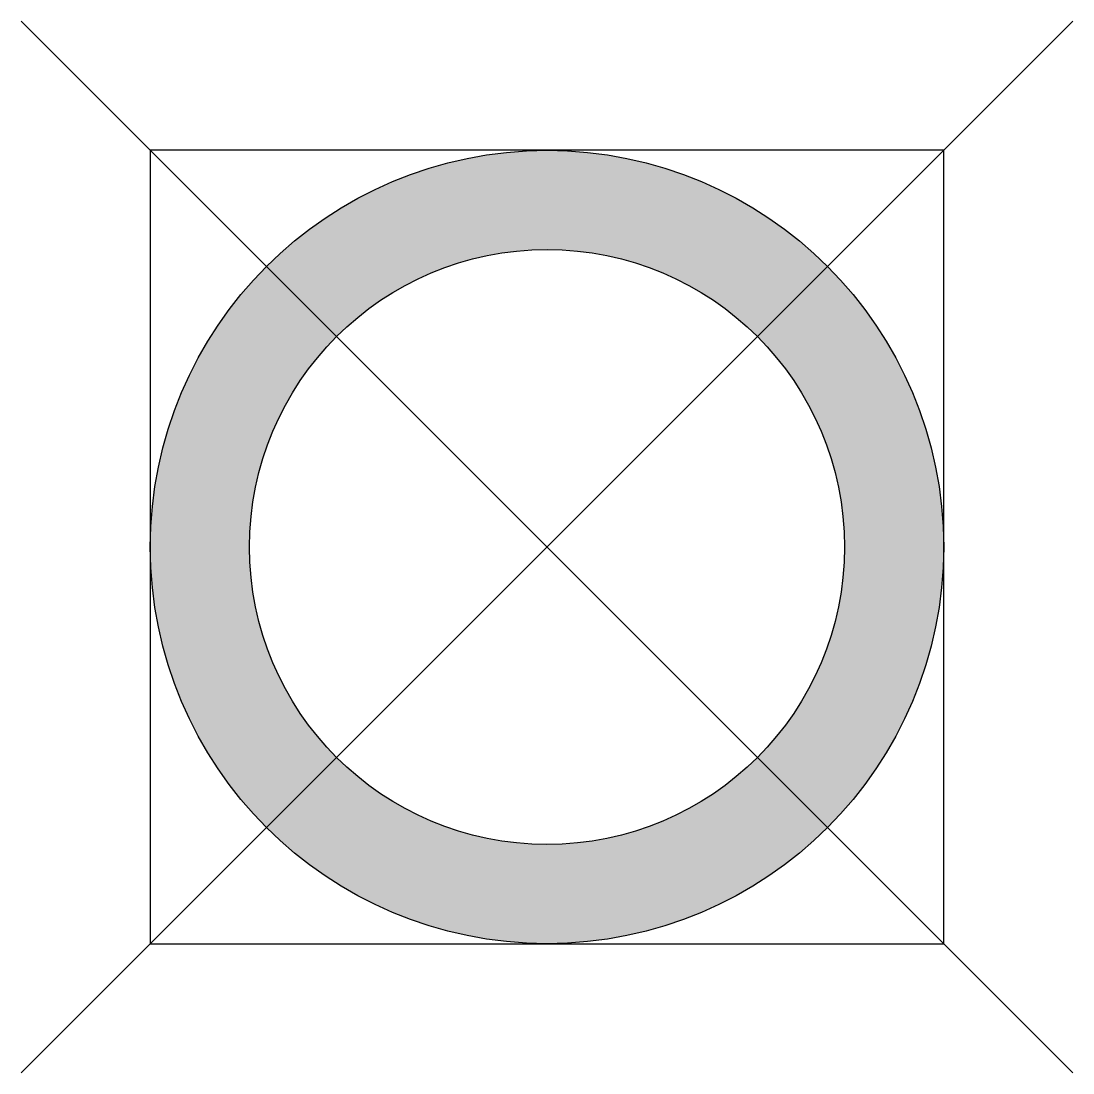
# Model space of a CAD drawing. Extents: x -2.65 to 2.65, y -2.65 to 2.65.
import ezdxf

# ---------------------------------------------------------------- set-up
doc = ezdxf.new("R2010")
doc.units = 0
doc.header["$LTSCALE"] = 0.2

msp = doc.modelspace()

# ---------------------------------------------------------------- hatches: boundary and pattern name
h = msp.add_hatch(color=256)
h.dxf.hatch_style = 1
h.paths.add_polyline_path([(-2, 0, 1), (2, 0, 1)])
h.paths.add_polyline_path([(1.5, 0, -1), (-1.5, 0, -1)], flags=16)

# ---------------------------------------------------------------- linework, layer by layer
for p, q in [((-2.6517, -2.6517), (2.6517, 2.6517)), ((2.6517, -2.6517), (-2.6517, 2.6517))]:
    msp.add_line(p, q)
msp.add_lwpolyline([(-2, -2), (2, -2), (2, 2), (-2, 2)], close=True)
for radius in [2, 1.5]:
    msp.add_circle((0, 0), radius)

doc.saveas('drawing.dxf')
